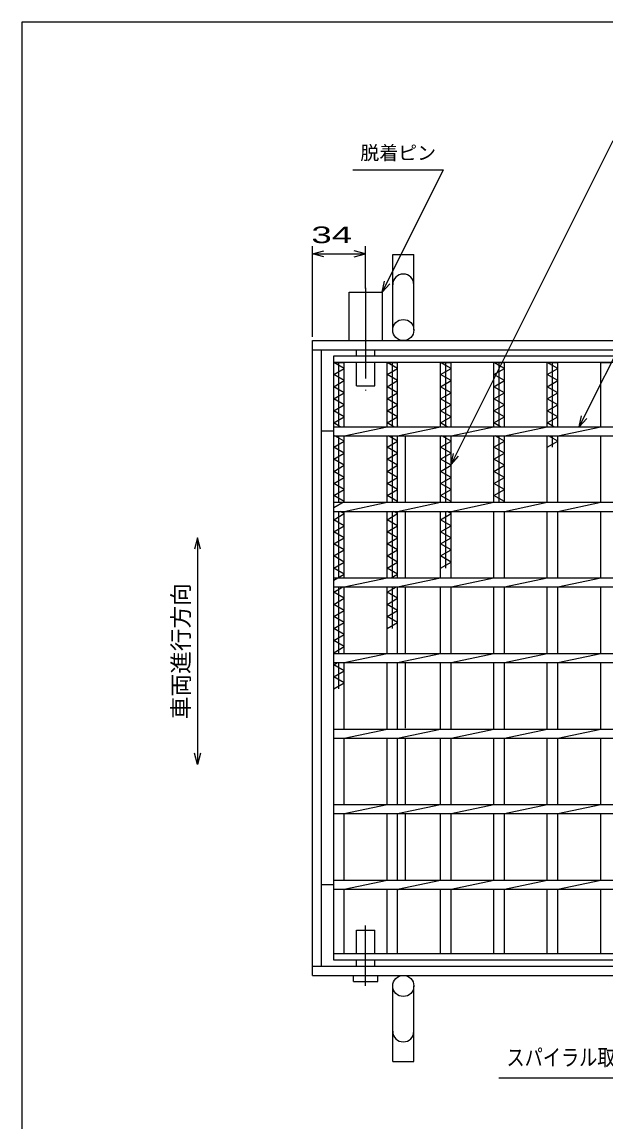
# Model space of a CAD drawing. Units: millimetres at full size, sheet at 1:5; details may follow other scales. Extents: x -910 to 868, y -641 to 524.
# Drawn here: x -862 to -476, y -203 to 524 of the extents above; entities that cross this region are included whole.
import ezdxf
from ezdxf.enums import TextEntityAlignment as Align

# ---------------------------------------------------------------- set-up
doc = ezdxf.new("R2010")
doc.units = ezdxf.units.MM
doc.header["$LTSCALE"] = 5
doc.linetypes.add('LONG_DASHED_DOTTED', pattern=[15.25, 12, -1.5, 0.25, -1.5])
for name, color, linetype, lineweight in [('0_2', 150, 'Continuous', 25), ('16', 3, 'Continuous', 25), ('19', 6, 'Continuous', 25), ('22', 4, 'Continuous', 25)]:
    doc.layers.add(name, color=color, linetype=linetype, lineweight=lineweight)
doc.styles.add('ベクトル', font='')
doc.styles.add('ＭＳ ゴシック', font='')
doc.styles.get('ベクトル').set_extended_font_data('ベクトル')
doc.styles.get('ＭＳ ゴシック').set_extended_font_data('MS Gothic')

msp = doc.modelspace()

# ---------------------------------------------------------------- linework, layer by layer
at = {"layer": '0_2'}
for p, q in [((-862, -575.75), (-862, 524.25)), ((-862, 524.25), (868, 524.25))]:
    msp.add_line(p, q, dxfattribs=at)
at = {"layer": '16'}
for p, q in [((-656, 303.416), (-261, 303.416)), ((-656, 298.916), (-656, 303.416)), ((-261, 298.916), (-656, 298.916)), ((-656, -92.084), (-656, 298.916)), ((-656, 298.916), (-649, 298.916)), ((-649, 294.916), (-656, 298.916)), ((-652.5, 256.416), (-652.5, 298.916)), ((-649, 256.416), (-649, 298.916)), ((-620.7, 256.416), (-620.7, 298.916)), ((-620.7, 298.916), (-613.7, 298.916)), ((-613.7, 294.916), (-620.7, 298.916)), ((-617.2, 256.416), (-617.2, 298.916)), ((-613.7, 256.416), (-613.7, 298.916)), ((-585.4, 256.416), (-585.4, 298.916)), ((-585.4, 298.916), (-578.4, 298.916)), ((-578.4, 294.916), (-585.4, 298.916)), ((-581.9, 256.416), (-581.9, 298.916)), ((-578.4, 256.416), (-578.4, 298.916)), ((-550.1, 256.416), (-550.1, 298.916)), ((-550.1, 298.916), (-543.1, 298.916)), ((-543.1, 294.916), (-550.1, 298.916)), ((-546.6, 256.416), (-546.6, 298.916)), ((-543.1, 256.416), (-543.1, 298.916)), ((-514.8, 256.416), (-514.8, 298.916)), ((-514.8, 298.916), (-507.8, 298.916)), ((-507.8, 294.916), (-514.8, 298.916)), ((-511.3, 256.416), (-511.3, 298.916)), ((-507.8, 256.416), (-507.8, 298.916)), ((-479.5, 256.416), (-479.5, 298.916)), ((-479.5, 298.916), (-472.5, 298.916)), ((-656, 290.916), (-649, 294.916)), ((-649, 286.916), (-656, 290.916)), ((-620.7, 290.916), (-613.7, 294.916)), ((-613.7, 286.916), (-620.7, 290.916)), ((-585.4, 290.916), (-578.4, 294.916)), ((-578.4, 286.916), (-585.4, 290.916)), ((-550.1, 290.916), (-543.1, 294.916)), ((-543.1, 286.916), (-550.1, 290.916)), ((-514.8, 290.916), (-507.8, 294.916)), ((-507.8, 286.916), (-514.8, 290.916)), ((-656, 282.916), (-649, 286.916)), ((-620.7, 282.916), (-613.7, 286.916)), ((-585.4, 282.916), (-578.4, 286.916)), ((-550.1, 282.916), (-543.1, 286.916)), ((-514.8, 282.916), (-507.8, 286.916)), ((-649, 278.916), (-656, 282.916)), ((-656, 274.916), (-649, 278.916)), ((-613.7, 278.916), (-620.7, 282.916)), ((-620.7, 274.916), (-613.7, 278.916)), ((-578.4, 278.916), (-585.4, 282.916)), ((-585.4, 274.916), (-578.4, 278.916)), ((-543.1, 278.916), (-550.1, 282.916)), ((-550.1, 274.916), (-543.1, 278.916)), ((-507.8, 278.916), (-514.8, 282.916)), ((-514.8, 274.916), (-507.8, 278.916)), ((-649, 270.916), (-656, 274.916)), ((-656, 266.916), (-649, 270.916)), ((-613.7, 270.916), (-620.7, 274.916)), ((-620.7, 266.916), (-613.7, 270.916)), ((-578.4, 270.916), (-585.4, 274.916)), ((-585.4, 266.916), (-578.4, 270.916)), ((-543.1, 270.916), (-550.1, 274.916)), ((-550.1, 266.916), (-543.1, 270.916)), ((-507.8, 270.916), (-514.8, 274.916)), ((-514.8, 266.916), (-507.8, 270.916)), ((-649, 262.916), (-656, 266.916)), ((-656, 258.916), (-649, 262.916)), ((-613.7, 262.916), (-620.7, 266.916)), ((-620.7, 258.916), (-613.7, 262.916)), ((-578.4, 262.916), (-585.4, 266.916)), ((-585.4, 258.916), (-578.4, 262.916)), ((-543.1, 262.916), (-550.1, 266.916)), ((-550.1, 258.916), (-543.1, 262.916)), ((-507.8, 262.916), (-514.8, 266.916)), ((-514.8, 258.916), (-507.8, 262.916)), ((-651.625, 256.416), (-656, 258.916)), ((-656, 256.416), (-261, 256.416)), ((-656, 250.416), (-656, 256.416)), ((-649, 250.416), (-620.7, 256.416)), ((-616.325, 256.416), (-620.7, 258.916)), ((-613.7, 250.416), (-585.4, 256.416)), ((-581.025, 256.416), (-585.4, 258.916)), ((-578.4, 250.416), (-550.1, 256.416)), ((-545.725, 256.416), (-550.1, 258.916)), ((-543.1, 250.416), (-514.8, 256.416)), ((-510.425, 256.416), (-514.8, 258.916)), ((-507.8, 250.416), (-479.5, 256.416)), ((-656, 250.416), (-261, 250.416)), ((-649, 246.916), (-655.125, 250.416)), ((-652.5, 206.416), (-652.5, 250.416)), ((-649, 206.416), (-649, 250.416)), ((-620.7, 206.416), (-620.7, 250.416)), ((-613.7, 246.916), (-619.825, 250.416)), ((-617.2, 206.416), (-617.2, 250.416)), ((-613.7, 206.416), (-613.7, 250.416)), ((-585.4, 206.416), (-585.4, 250.416)), ((-578.4, 246.916), (-584.525, 250.416)), ((-581.9, 206.416), (-581.9, 250.416)), ((-578.4, 206.416), (-578.4, 250.416)), ((-550.1, 206.416), (-550.1, 250.416)), ((-543.1, 246.916), (-549.225, 250.416)), ((-546.6, 206.416), (-546.6, 250.416)), ((-543.1, 206.416), (-543.1, 250.416)), ((-514.8, 206.416), (-514.8, 250.416)), ((-507.8, 246.916), (-513.925, 250.416)), ((-511.3, 242.916), (-511.3, 250.416)), ((-507.8, 206.416), (-507.8, 250.416)), ((-479.5, 206.416), (-479.5, 250.416)), ((-656, 242.916), (-649, 246.916)), ((-649, 238.916), (-656, 242.916)), ((-620.7, 242.916), (-613.7, 246.916)), ((-613.7, 238.916), (-620.7, 242.916)), ((-585.4, 242.916), (-578.4, 246.916)), ((-578.4, 238.916), (-585.4, 242.916)), ((-550.1, 242.916), (-543.1, 246.916)), ((-543.1, 238.916), (-550.1, 242.916)), ((-514.8, 242.916), (-507.8, 246.916)), ((-656, 234.916), (-649, 238.916)), ((-649, 230.916), (-656, 234.916)), ((-620.7, 234.916), (-613.7, 238.916)), ((-613.7, 230.916), (-620.7, 234.916)), ((-585.4, 234.916), (-578.4, 238.916)), ((-578.4, 230.916), (-585.4, 234.916)), ((-550.1, 234.916), (-543.1, 238.916)), ((-543.1, 230.916), (-550.1, 234.916)), ((-656, 226.916), (-649, 230.916)), ((-649, 222.916), (-656, 226.916)), ((-620.7, 226.916), (-613.7, 230.916)), ((-613.7, 222.916), (-620.7, 226.916)), ((-585.4, 226.916), (-578.4, 230.916)), ((-578.4, 222.916), (-585.4, 226.916)), ((-550.1, 226.916), (-543.1, 230.916)), ((-543.1, 222.916), (-550.1, 226.916)), ((-656, 218.916), (-649, 222.916)), ((-649, 214.916), (-656, 218.916)), ((-620.7, 218.916), (-613.7, 222.916)), ((-613.7, 214.916), (-620.7, 218.916)), ((-585.4, 218.916), (-578.4, 222.916)), ((-578.4, 214.916), (-585.4, 218.916)), ((-550.1, 218.916), (-543.1, 222.916)), ((-543.1, 214.916), (-550.1, 218.916)), ((-656, 210.916), (-649, 214.916)), ((-649, 206.916), (-656, 210.916)), ((-620.7, 210.916), (-613.7, 214.916)), ((-613.7, 206.916), (-620.7, 210.916)), ((-585.4, 210.916), (-578.4, 214.916)), ((-578.4, 206.916), (-585.4, 210.916)), ((-550.1, 210.916), (-543.1, 214.916)), ((-543.1, 206.916), (-550.1, 210.916)), ((-656, 202.916), (-649, 206.916)), ((-656, 206.416), (-261, 206.416)), ((-656, 200.416), (-656, 206.416)), ((-649, 200.416), (-620.7, 206.416)), ((-614.575, 206.416), (-613.7, 206.916)), ((-613.7, 200.416), (-585.4, 206.416)), ((-579.275, 206.416), (-578.4, 206.916)), ((-578.4, 200.416), (-550.1, 206.416)), ((-543.975, 206.416), (-543.1, 206.916)), ((-543.1, 200.416), (-514.8, 206.416)), ((-507.8, 200.416), (-479.5, 206.416)), ((-656, 200.416), (-261, 200.416)), ((-656, 194.916), (-649, 198.916)), ((-652.5, 156.416), (-652.5, 200.416)), ((-649, 198.916), (-651.625, 200.416)), ((-649, 156.416), (-649, 200.416)), ((-620.7, 156.416), (-620.7, 200.416)), ((-620.7, 194.916), (-613.7, 198.916)), ((-617.2, 156.416), (-617.2, 200.416)), ((-613.7, 198.916), (-616.325, 200.416)), ((-613.7, 156.416), (-613.7, 200.416)), ((-585.4, 156.416), (-585.4, 200.416)), ((-585.4, 194.916), (-578.4, 198.916)), ((-581.9, 162.916), (-581.9, 200.416)), ((-578.4, 198.916), (-581.025, 200.416)), ((-578.4, 156.416), (-578.4, 200.416)), ((-550.1, 156.416), (-550.1, 200.416)), ((-543.1, 156.416), (-543.1, 200.416)), ((-514.8, 156.416), (-514.8, 200.416)), ((-507.8, 156.416), (-507.8, 200.416)), ((-479.5, 156.416), (-479.5, 200.416)), ((-649, 190.916), (-656, 194.916)), ((-656, 186.916), (-649, 190.916)), ((-613.7, 190.916), (-620.7, 194.916)), ((-620.7, 186.916), (-613.7, 190.916)), ((-578.4, 190.916), (-585.4, 194.916)), ((-585.4, 186.916), (-578.4, 190.916)), ((-649, 182.916), (-656, 186.916)), ((-656, 178.916), (-649, 182.916)), ((-613.7, 182.916), (-620.7, 186.916)), ((-620.7, 178.916), (-613.7, 182.916)), ((-578.4, 182.916), (-585.4, 186.916)), ((-585.4, 178.916), (-578.4, 182.916)), ((-649, 174.916), (-656, 178.916)), ((-656, 170.916), (-649, 174.916)), ((-613.7, 174.916), (-620.7, 178.916)), ((-620.7, 170.916), (-613.7, 174.916)), ((-578.4, 174.916), (-585.4, 178.916)), ((-585.4, 170.916), (-578.4, 174.916)), ((-649, 166.916), (-656, 170.916)), ((-613.7, 166.916), (-620.7, 170.916)), ((-578.4, 166.916), (-585.4, 170.916)), ((-656, 162.916), (-649, 166.916)), ((-649, 158.916), (-656, 162.916)), ((-620.7, 162.916), (-613.7, 166.916)), ((-613.7, 158.916), (-620.7, 162.916)), ((-585.4, 162.916), (-578.4, 166.916)), ((-656, 154.916), (-649, 158.916)), ((-656, 150.416), (-656, 156.416)), ((-656, 156.416), (-366.6, 156.416)), ((-649, 150.416), (-620.7, 156.416)), ((-618.075, 156.416), (-613.7, 158.916)), ((-613.7, 150.416), (-585.4, 156.416)), ((-578.4, 150.416), (-550.1, 156.416)), ((-543.1, 150.416), (-514.8, 156.416)), ((-507.8, 150.416), (-479.5, 156.416)), ((-656, 146.916), (-649.875, 150.416)), ((-656, 150.416), (-366.6, 150.416)), ((-649, 142.916), (-656, 146.916)), ((-652.5, 106.416), (-652.5, 150.416)), ((-649, 106.416), (-649, 150.416)), ((-620.7, 106.416), (-620.7, 150.416)), ((-620.7, 146.916), (-614.575, 150.416)), ((-613.7, 142.916), (-620.7, 146.916)), ((-617.2, 122.916), (-617.2, 150.416)), ((-613.7, 106.416), (-613.7, 150.416)), ((-585.4, 106.416), (-585.4, 150.416)), ((-578.4, 106.416), (-578.4, 150.416)), ((-550.1, 106.416), (-550.1, 150.416)), ((-543.1, 106.416), (-543.1, 150.416)), ((-514.8, 106.416), (-514.8, 150.416)), ((-507.8, 106.416), (-507.8, 150.416)), ((-479.5, 106.416), (-479.5, 150.416)), ((-656, 138.916), (-649, 142.916)), ((-649, 134.916), (-656, 138.916)), ((-620.7, 138.916), (-613.7, 142.916)), ((-613.7, 134.916), (-620.7, 138.916)), ((-656, 130.916), (-649, 134.916)), ((-649, 126.916), (-656, 130.916)), ((-620.7, 130.916), (-613.7, 134.916)), ((-613.7, 126.916), (-620.7, 130.916)), ((-656, 122.916), (-649, 126.916)), ((-620.7, 122.916), (-613.7, 126.916)), ((-649, 118.916), (-656, 122.916)), ((-656, 114.916), (-649, 118.916)), ((-649, 110.916), (-656, 114.916)), ((-656, 106.916), (-649, 110.916)), ((-655.125, 106.416), (-656, 106.916)), ((-656, 100.416), (-656, 106.416)), ((-656, 106.416), (-366.6, 106.416)), ((-649, 100.416), (-620.7, 106.416)), ((-613.7, 100.416), (-585.4, 106.416)), ((-578.4, 100.416), (-550.1, 106.416)), ((-543.1, 100.416), (-514.8, 106.416)), ((-507.8, 100.416), (-479.5, 106.416)), ((-656, 98.916), (-653.375, 100.416)), ((-656, 100.416), (-366.6, 100.416)), ((-649, 94.916), (-656, 98.916)), ((-656, 90.916), (-649, 94.916)), ((-652.5, 82.916), (-652.5, 100.416)), ((-649, 56.416), (-649, 100.416)), ((-620.7, 56.416), (-620.7, 100.416)), ((-613.7, 56.416), (-613.7, 100.416)), ((-585.4, 56.416), (-585.4, 100.416)), ((-578.4, 56.416), (-578.4, 100.416)), ((-550.1, 56.416), (-550.1, 100.416)), ((-543.1, 56.416), (-543.1, 100.416)), ((-514.8, 56.416), (-514.8, 100.416)), ((-507.8, 56.416), (-507.8, 100.416)), ((-479.5, 56.416), (-479.5, 100.416)), ((-649, 86.916), (-656, 90.916)), ((-656, 82.916), (-649, 86.916)), ((-656, 50.416), (-656, 56.416)), ((-656, 56.416), (-366.6, 56.416)), ((-649, 50.416), (-620.7, 56.416)), ((-613.7, 50.416), (-585.4, 56.416)), ((-578.4, 50.416), (-550.1, 56.416)), ((-543.1, 50.416), (-514.8, 56.416)), ((-507.8, 50.416), (-479.5, 56.416)), ((-656, 50.416), (-366.6, 50.416)), ((-649, 6.416), (-649, 50.416)), ((-620.7, 6.416), (-620.7, 50.416)), ((-613.7, 6.416), (-613.7, 50.416)), ((-585.4, 6.416), (-585.4, 50.416)), ((-578.4, 6.416), (-578.4, 50.416)), ((-550.1, 6.416), (-550.1, 50.416)), ((-543.1, 6.416), (-543.1, 50.416)), ((-514.8, 6.416), (-514.8, 50.416)), ((-507.8, 6.416), (-507.8, 50.416)), ((-479.5, 6.416), (-479.5, 50.416)), ((-656, 6.416), (-261, 6.416)), ((-656, 0.416), (-656, 6.416)), ((-656, 0.416), (-261, 0.416)), ((-649, 0.416), (-620.7, 6.416)), ((-649, -43.584), (-649, 0.416)), ((-620.7, -43.584), (-620.7, 0.416)), ((-613.7, 0.416), (-585.4, 6.416)), ((-613.7, -43.584), (-613.7, 0.416)), ((-585.4, -43.584), (-585.4, 0.416)), ((-578.4, 0.416), (-550.1, 6.416)), ((-578.4, -43.584), (-578.4, 0.416)), ((-550.1, -43.584), (-550.1, 0.416)), ((-543.1, 0.416), (-514.8, 6.416)), ((-543.1, -43.584), (-543.1, 0.416)), ((-514.8, -43.584), (-514.8, 0.416)), ((-507.8, 0.416), (-479.5, 6.416)), ((-507.8, -43.584), (-507.8, 0.416)), ((-479.5, -43.584), (-479.5, 0.416)), ((-656, -43.584), (-261, -43.584)), ((-656, -49.584), (-656, -43.584)), ((-649, -49.584), (-620.7, -43.584)), ((-613.7, -49.584), (-585.4, -43.584)), ((-578.4, -49.584), (-550.1, -43.584)), ((-543.1, -49.584), (-514.8, -43.584)), ((-507.8, -49.584), (-479.5, -43.584)), ((-656, -49.584), (-261, -49.584)), ((-649, -92.084), (-649, -49.584)), ((-620.7, -92.084), (-620.7, -49.584)), ((-613.7, -92.084), (-613.7, -49.584)), ((-585.4, -92.084), (-585.4, -49.584)), ((-578.4, -92.084), (-578.4, -49.584)), ((-550.1, -92.084), (-550.1, -49.584)), ((-543.1, -92.084), (-543.1, -49.584)), ((-514.8, -92.084), (-514.8, -49.584)), ((-507.8, -92.084), (-507.8, -49.584)), ((-479.5, -92.084), (-479.5, -49.584)), ((-656, -92.084), (-261, -92.084)), ((-656, -96.584), (-656, -92.084)), ((-656, -92.084), (-649, -92.084)), ((-620.7, -92.084), (-613.7, -92.084)), ((-585.4, -92.084), (-578.4, -92.084)), ((-550.1, -92.084), (-543.1, -92.084)), ((-514.8, -92.084), (-507.8, -92.084)), ((-479.5, -92.084), (-472.5, -92.084)), ((-261, -96.584), (-656, -96.584))]:
    msp.add_line(p, q, dxfattribs=at)
at = {"layer": '19'}
for p, q in [((-617, 320.416), (-617, 370.416)), ((-617, 370.416), (-603, 370.416)), ((-603, 320.416), (-603, 370.416)), ((-645.85, 313.416), (-645.85, 345.416)), ((-645.85, 345.416), (-623.85, 345.416)), ((-623.85, 345.416), (-623.85, 313.416)), ((-670, 313.416), (-247, 313.416)), ((-670, -106.584), (-670, 313.416)), ((-670, 307.416), (-247, 307.416)), ((-664, -100.584), (-664, 307.416)), ((-640.85, 303.416), (-640.85, 307.416)), ((-628.85, 303.416), (-628.85, 307.416)), ((-640.85, 283.416), (-640.85, 298.916)), ((-628.85, 283.416), (-628.85, 298.916)), ((-640.85, 283.416), (-628.85, 283.416)), ((-613.5, 256.916), (-613.7, 257.116)), ((-656, 253.416), (-664, 253.416)), ((-608.5, 206.416), (-608.5, 249.916)), ((-608.5, 156.916), (-608.5, 200.416)), ((-608.5, 106.416), (-608.5, 149.916)), ((-608.5, 56.916), (-608.5, 100.416)), ((-608.5, 6.416), (-608.5, 49.916)), ((-608.5, -43.084), (-608.5, 0.416)), ((-656, -46.584), (-664, -46.584)), ((-613.7, -50.284), (-613.5, -50.084)), ((-640.85, -92.084), (-640.85, -76.584)), ((-640.85, -76.584), (-628.85, -76.584)), ((-628.85, -92.084), (-628.85, -76.584)), ((-670, -100.584), (-247, -100.584)), ((-640.85, -100.584), (-640.85, -96.584)), ((-628.85, -100.584), (-628.85, -96.584)), ((-670, -106.584), (-247, -106.584)), ((-642.85, -110.584), (-642.85, -106.584)), ((-626.85, -110.584), (-626.85, -106.584)), ((-642.85, -110.584), (-626.85, -110.584)), ((-617, -163.584), (-617, -113.584)), ((-603, -163.584), (-603, -113.584)), ((-617, -163.584), (-603, -163.584))]:
    msp.add_line(p, q, dxfattribs=at)
at = {"layer": '19', "linetype": 'LONG_DASHED_DOTTED'}
for p, q in [((-634.85, 348.416), (-634.85, 280.416)), ((-634.85, -113.584), (-634.85, -73.584))]:
    msp.add_line(p, q, dxfattribs=at)
at = {"layer": '19'}
for centre in [(-610, 320.416), (-610, -113.584)]:
    msp.add_circle(centre, 7, dxfattribs=at)
for centre, start, end in [((-610, 350.416), 0, 180), ((-610, -143.584), 180, 0)]:
    msp.add_arc(centre, 7, start, end, dxfattribs=at)
at = {"layer": '22'}
for p, q in [((-578.4, 231.416), (-471.15, 445.916)), ((-643.35, 426.416), (-583.35, 426.416)), ((-623.85, 345.416), (-583.35, 426.416)), ((-493.65, 256.416), (-409.9, 423.916)), ((-670, 315.916), (-670, 375.916)), ((-670, 370.916), (-662.5, 372.916)), ((-662.5, 368.916), (-670, 370.916)), ((-670, 370.916), (-635, 370.916)), ((-635, 370.916), (-642.5, 372.916)), ((-642.5, 368.916), (-635, 370.916)), ((-635, 347.916), (-635, 375.916)), ((-623.85, 345.416), (-622.35, 352.716)), ((-623.85, 345.416), (-618.85, 350.916)), ((-493.65, 256.416), (-492.15, 263.716)), ((-493.65, 256.416), (-488.65, 261.916)), ((-578.4, 231.416), (-576.9, 238.716)), ((-578.4, 231.416), (-573.4, 236.916)), ((-746, 182.916), (-748, 175.416)), ((-744, 175.416), (-746, 182.916)), ((-746, 182.916), (-746, 32.916)), ((-746, 32.916), (-748, 40.416)), ((-744, 40.416), (-746, 32.916))]:
    msp.add_line(p, q, dxfattribs=at)
msp.add_lwpolyline([(-353.1, 67.732), (-452.76, -174.682), (-546.76, -174.682)], dxfattribs=at)

# ---------------------------------------------------------------- texts
at = {"layer": '22', "color": 2, "style": 'ベクトル'}
msp.add_text('脱着ピン', height=9.164, dxfattribs=at).set_placement((-638.35, 437.666), align=Align.MIDDLE_LEFT)
at = {"layer": '22', "color": 2, "style": 'ベクトル', "width": 1.65}
msp.add_text(' 34 ', height=11, dxfattribs=at).set_placement((-677.5, 383.416), align=Align.MIDDLE_LEFT)
at = {"layer": '22', "color": 2, "style": 'ベクトル'}
msp.add_text('車両進行方向', height=11, rotation=90, dxfattribs=at).set_placement((-757, 62.916), align=Align.MIDDLE_LEFT)
at = {"layer": '22', "style": 'ＭＳ ゴシック', "width": 0.8}
msp.add_text('スパイラル取手', height=11, dxfattribs=at).set_placement((-541.76, -169.682), align=Align.BOTTOM_LEFT)

doc.saveas('drawing.dxf')
